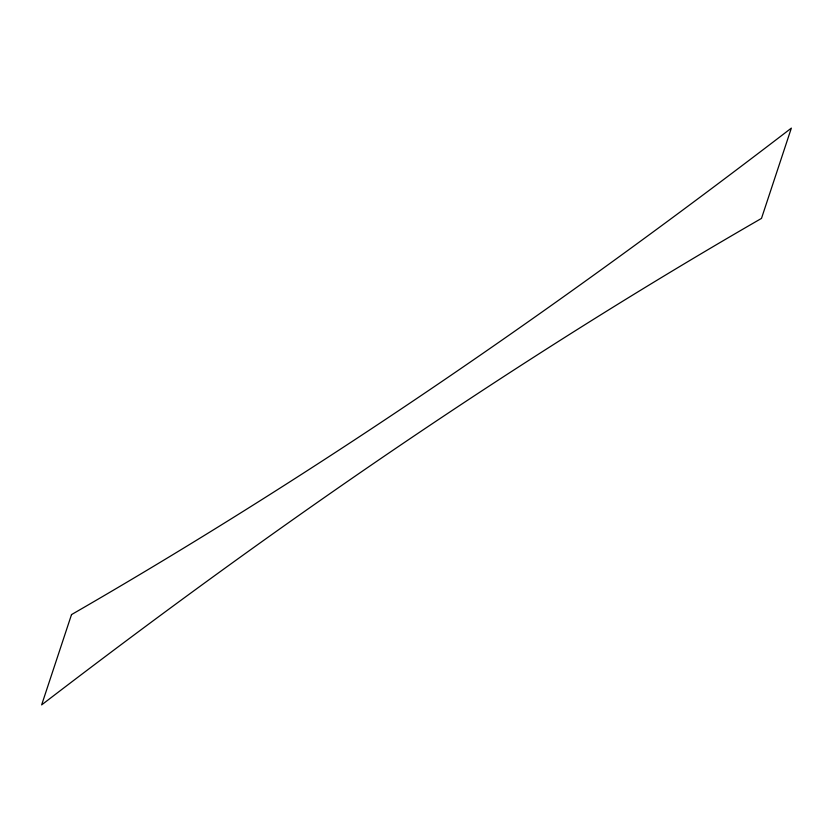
<?xml version="1.0" encoding="UTF-8"?>
<svg xmlns="http://www.w3.org/2000/svg" width="833" height="833" viewBox="0 0 833 833"><rect width="100%" height="100%" fill="white"/><g stroke="black" fill="none" stroke-linecap="round" stroke-linejoin="round"><path stroke-width="1.25" d="M71.513 614.598L41.65 704.885C271.558 528.518 510.358 363.219 761.487 218.402L791.35 128.115C561.442 304.482 322.642 469.781 71.513 614.598"/></g></svg>
